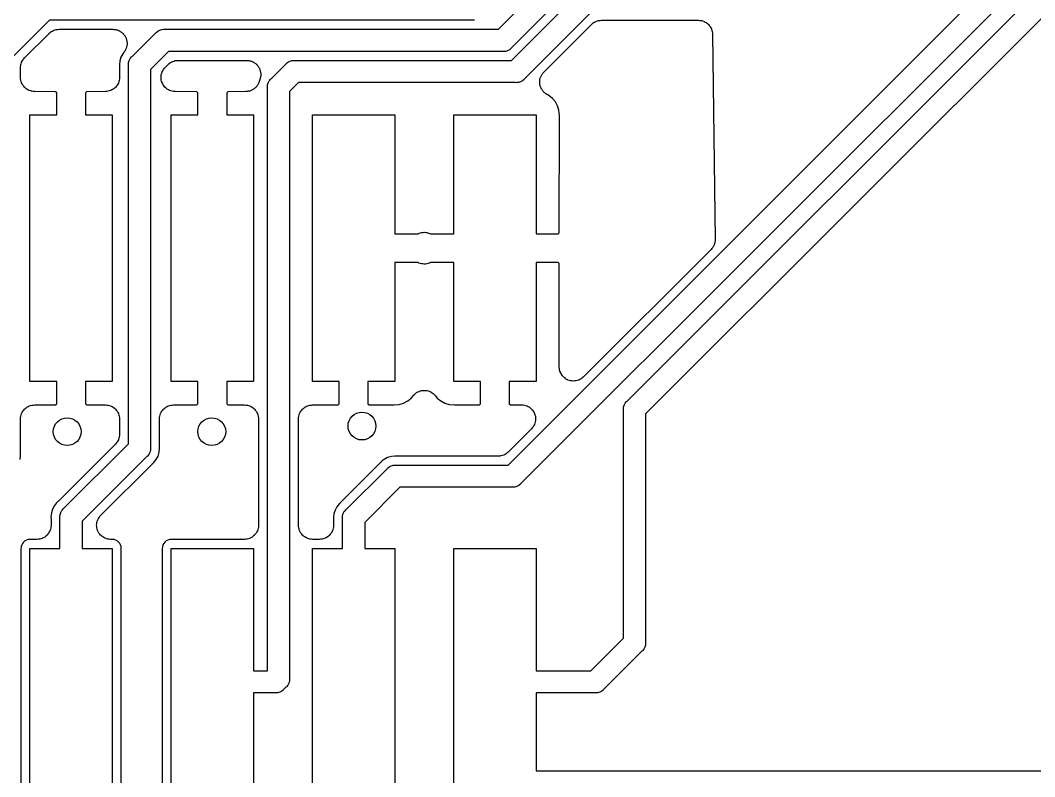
# Model space of a CAD drawing. Extents: x 116.6 to 161.5, y -138 to -93.2.
# Drawn here: x 138.78 to 147.9, y -132.3 to -125.5 of the extents above; entities that cross this region are included whole.
import ezdxf

# ---------------------------------------------------------------- set-up
doc = ezdxf.new("R2010")
doc.units = 0
doc.layers.add('BLACK', color=7, linetype='CONTINUOUS')

msp = doc.modelspace()

# ---------------------------------------------------------------- linework, layer by layer
at = {"layer": 'BLACK', "linetype": 'CONTINUOUS'}
for p, q in [((143.079, -125.58), (146.276, -122.383)), ((146.391, -122.55), (143.194, -125.747)), ((143.195, -125.86), (146.372, -122.683)), ((146.487, -122.85), (143.31, -126.027)), ((143.163, -129.5), (149.68, -122.983)), ((149.795, -123.15), (143.278, -129.667)), ((144.233, -128.926), (149.876, -123.283)), ((149.991, -123.45), (144.4, -129.041)), ((139.041, -125.5), (138.7, -125.841)), ((142.837, -125.5), (139.041, -125.5)), ((142.842, -125.5), (142.837, -125.5)), ((142.847, -125.5), (142.842, -125.5)), ((142.862, -125.499), (142.847, -125.5)), ((142.847, -125.5), (142.847, -125.5)), ((143.485, -125.966), (143.913, -125.537)), ((143.913, -125.537), (143.914, -125.537)), ((143.914, -125.537), (143.915, -125.536)), ((143.914, -125.537), (143.914, -125.537)), ((143.914, -125.537), (143.914, -125.537)), ((143.915, -125.536), (143.924, -125.529)), ((143.924, -125.529), (143.933, -125.521)), ((143.933, -125.521), (143.934, -125.52)), ((143.933, -125.521), (143.933, -125.521)), ((143.934, -125.52), (143.944, -125.515)), ((143.944, -125.515), (143.955, -125.51)), ((143.955, -125.51), (143.955, -125.509)), ((143.955, -125.509), (143.956, -125.509)), ((143.956, -125.509), (143.967, -125.506)), ((143.967, -125.506), (143.978, -125.502)), ((143.978, -125.502), (143.979, -125.502)), ((143.979, -125.502), (143.98, -125.502)), ((143.98, -125.502), (143.992, -125.501)), ((143.992, -125.501), (144.003, -125.5)), ((144.003, -125.5), (144.875, -125.5)), ((144.875, -125.5), (144.876, -125.5)), ((144.876, -125.5), (144.887, -125.501)), ((144.887, -125.501), (144.899, -125.502)), ((144.899, -125.502), (144.9, -125.503)), ((144.9, -125.503), (144.901, -125.503)), ((144.901, -125.503), (144.912, -125.506)), ((144.912, -125.506), (144.922, -125.509)), ((144.922, -125.509), (144.923, -125.51)), ((144.923, -125.51), (144.925, -125.51)), ((144.925, -125.51), (144.934, -125.516)), ((144.934, -125.516), (144.944, -125.521)), ((144.944, -125.521), (144.945, -125.522)), ((144.945, -125.522), (144.946, -125.522)), ((144.946, -125.522), (144.955, -125.529)), ((144.955, -125.529), (144.964, -125.536)), ((144.964, -125.536), (144.964, -125.537)), ((144.964, -125.537), (144.965, -125.538)), ((144.965, -125.538), (144.972, -125.547)), ((144.972, -125.547), (144.979, -125.555)), ((144.979, -125.555), (144.98, -125.556)), ((144.98, -125.556), (144.981, -125.557)), ((144.981, -125.557), (144.986, -125.567)), ((144.986, -125.567), (144.991, -125.577)), ((138.817, -125.837), (139.037, -125.617)), ((139.037, -125.617), (139.038, -125.617)), ((139.038, -125.617), (139.039, -125.616)), ((139.038, -125.617), (139.038, -125.617)), ((139.038, -125.617), (139.038, -125.617)), ((139.039, -125.616), (139.048, -125.609)), ((139.048, -125.609), (139.057, -125.601)), ((139.057, -125.601), (139.058, -125.6)), ((139.057, -125.601), (139.057, -125.601)), ((139.058, -125.6), (139.068, -125.595)), ((139.068, -125.595), (139.079, -125.59)), ((139.079, -125.59), (139.079, -125.589)), ((139.079, -125.589), (139.08, -125.589)), ((139.08, -125.589), (139.091, -125.586)), ((139.091, -125.586), (139.102, -125.582)), ((139.102, -125.582), (139.103, -125.582)), ((139.103, -125.582), (139.104, -125.582)), ((139.104, -125.582), (139.116, -125.581)), ((139.116, -125.581), (139.127, -125.58)), ((139.127, -125.58), (139.611, -125.58)), ((139.611, -125.58), (139.613, -125.58)), ((139.613, -125.58), (139.619, -125.581)), ((139.619, -125.581), (139.625, -125.581)), ((139.625, -125.581), (139.631, -125.582)), ((139.631, -125.582), (139.638, -125.583)), ((139.638, -125.583), (139.643, -125.585)), ((139.643, -125.585), (139.649, -125.586)), ((139.649, -125.586), (139.655, -125.588)), ((139.655, -125.588), (139.661, -125.59)), ((139.661, -125.59), (139.667, -125.593)), ((139.667, -125.593), (139.672, -125.595)), ((139.672, -125.595), (139.677, -125.599)), ((139.677, -125.599), (139.683, -125.602)), ((139.683, -125.602), (139.688, -125.606)), ((139.688, -125.606), (139.692, -125.609)), ((139.692, -125.609), (139.697, -125.614)), ((139.697, -125.614), (139.702, -125.618)), ((139.702, -125.618), (139.706, -125.623)), ((139.706, -125.623), (139.71, -125.627)), ((139.71, -125.627), (139.713, -125.632)), ((139.713, -125.632), (139.718, -125.637)), ((139.718, -125.637), (139.72, -125.643)), ((139.72, -125.643), (139.724, -125.648)), ((139.724, -125.648), (139.726, -125.654)), ((139.726, -125.654), (139.729, -125.659)), ((139.729, -125.659), (139.731, -125.665)), ((139.731, -125.665), (139.733, -125.671)), ((139.783, -125.826), (139.996, -125.613)), ((139.996, -125.613), (139.999, -125.609)), ((139.999, -125.609), (140.014, -125.596)), ((140.014, -125.596), (140.025, -125.591)), ((140.025, -125.591), (140.032, -125.587)), ((140.032, -125.587), (140.05, -125.581)), ((140.05, -125.581), (140.052, -125.581)), ((140.052, -125.581), (140.065, -125.58)), ((140.065, -125.58), (140.065, -125.58)), ((140.065, -125.58), (140.07, -125.58)), ((140.07, -125.58), (140.075, -125.58)), ((140.075, -125.58), (143.079, -125.58)), ((144.991, -125.577), (144.992, -125.578)), ((144.992, -125.578), (144.992, -125.579)), ((144.992, -125.579), (144.996, -125.59)), ((144.996, -125.59), (144.999, -125.601)), ((144.999, -125.601), (144.999, -125.602)), ((144.999, -125.602), (144.999, -125.603)), ((144.999, -125.603), (145, -125.614)), ((145, -125.614), (145.002, -125.625)), ((145.002, -125.625), (145.025, -127.47)), ((139.728, -125.756), (139.725, -125.761)), ((139.73, -125.75), (139.728, -125.756)), ((139.733, -125.744), (139.73, -125.75)), ((139.733, -125.671), (139.734, -125.677)), ((139.734, -125.738), (139.733, -125.744)), ((139.734, -125.677), (139.736, -125.683)), ((139.736, -125.733), (139.734, -125.738)), ((139.736, -125.683), (139.737, -125.689)), ((139.738, -125.72), (139.736, -125.726)), ((139.736, -125.726), (139.736, -125.733)), ((139.737, -125.689), (139.738, -125.695)), ((139.738, -125.695), (139.738, -125.701)), ((139.738, -125.701), (139.738, -125.708)), ((139.738, -125.708), (139.738, -125.714)), ((139.738, -125.714), (139.738, -125.72)), ((143.191, -125.751), (143.176, -125.764)), ((143.194, -125.747), (143.191, -125.751)), ((138.802, -125.855), (138.81, -125.846)), ((138.81, -125.846), (138.817, -125.837)), ((139.683, -125.831), (139.673, -125.865)), ((139.7, -125.8), (139.683, -125.831)), ((139.709, -125.788), (139.7, -125.8)), ((139.713, -125.783), (139.709, -125.788)), ((139.717, -125.778), (139.713, -125.783)), ((139.72, -125.772), (139.717, -125.778)), ((139.723, -125.767), (139.72, -125.772)), ((139.725, -125.761), (139.723, -125.767)), ((139.757, -125.862), (139.766, -125.844)), ((139.766, -125.844), (139.77, -125.84)), ((139.77, -125.84), (139.779, -125.829)), ((139.779, -125.829), (139.783, -125.826)), ((140.111, -125.78), (139.95, -125.941)), ((143.115, -125.78), (140.111, -125.78)), ((143.12, -125.78), (143.115, -125.78)), ((143.125, -125.78), (143.12, -125.78)), ((143.14, -125.779), (143.125, -125.78)), ((143.125, -125.78), (143.125, -125.78)), ((143.158, -125.773), (143.14, -125.779)), ((143.176, -125.764), (143.158, -125.773)), ((138.78, -125.925), (138.781, -125.914)), ((138.78, -125.927), (138.78, -125.925)), ((138.78, -126.014), (138.78, -125.927)), ((138.78, -125.927), (138.78, -125.927)), ((138.78, -125.927), (138.78, -125.927)), ((138.78, -125.927), (138.78, -125.927)), ((138.781, -125.914), (138.783, -125.902)), ((138.783, -125.901), (138.786, -125.89)), ((138.783, -125.902), (138.783, -125.901)), ((138.783, -125.901), (138.783, -125.901)), ((138.786, -125.89), (138.79, -125.878)), ((138.79, -125.877), (138.796, -125.867)), ((138.79, -125.878), (138.79, -125.877)), ((138.79, -125.878), (138.79, -125.878)), ((138.796, -125.867), (138.801, -125.857)), ((138.801, -125.857), (138.802, -125.856)), ((138.802, -125.856), (138.802, -125.855)), ((139.673, -125.865), (139.669, -125.9)), ((139.669, -125.9), (139.669, -125.903)), ((139.669, -125.903), (139.67, -125.904)), ((139.67, -125.904), (139.669, -125.91)), ((139.669, -125.91), (139.67, -125.915)), ((139.67, -125.915), (139.67, -126.014)), ((139.75, -125.9), (139.751, -125.88)), ((139.75, -125.905), (139.75, -125.9)), ((139.75, -129.309), (139.75, -125.905)), ((139.751, -125.88), (139.757, -125.862)), ((140.066, -125.942), (140.073, -125.933)), ((140.073, -125.933), (140.081, -125.924)), ((140.081, -125.924), (140.107, -125.897)), ((140.107, -125.897), (140.108, -125.897)), ((140.108, -125.897), (140.109, -125.896)), ((140.108, -125.897), (140.108, -125.897)), ((140.108, -125.897), (140.108, -125.897)), ((140.109, -125.896), (140.118, -125.889)), ((140.118, -125.889), (140.127, -125.881)), ((140.127, -125.881), (140.128, -125.88)), ((140.127, -125.881), (140.127, -125.881)), ((140.128, -125.88), (140.138, -125.875)), ((140.138, -125.875), (140.149, -125.87)), ((140.149, -125.87), (140.149, -125.869)), ((140.149, -125.869), (140.15, -125.869)), ((140.15, -125.869), (140.161, -125.866)), ((140.161, -125.866), (140.172, -125.862)), ((140.172, -125.862), (140.173, -125.862)), ((140.173, -125.862), (140.174, -125.862)), ((140.174, -125.862), (140.185, -125.861)), ((140.185, -125.861), (140.197, -125.86)), ((140.197, -125.86), (140.813, -125.86)), ((140.813, -125.86), (140.815, -125.86)), ((140.815, -125.86), (140.821, -125.861)), ((140.821, -125.861), (140.827, -125.861)), ((140.827, -125.861), (140.833, -125.862)), ((140.833, -125.862), (140.84, -125.863)), ((140.84, -125.863), (140.845, -125.865)), ((140.845, -125.865), (140.851, -125.866)), ((140.851, -125.866), (140.857, -125.868)), ((140.857, -125.868), (140.863, -125.87)), ((140.863, -125.87), (140.869, -125.873)), ((140.869, -125.873), (140.874, -125.875)), ((140.874, -125.875), (140.879, -125.879)), ((140.879, -125.879), (140.885, -125.882)), ((140.885, -125.882), (140.89, -125.886)), ((140.89, -125.886), (140.895, -125.889)), ((140.895, -125.889), (140.899, -125.894)), ((140.899, -125.894), (140.904, -125.898)), ((140.904, -125.898), (140.908, -125.903)), ((140.908, -125.903), (140.912, -125.907)), ((140.912, -125.907), (140.916, -125.912)), ((140.916, -125.912), (140.92, -125.917)), ((140.92, -125.917), (140.922, -125.923)), ((140.922, -125.923), (140.926, -125.928)), ((140.926, -125.928), (140.928, -125.934)), ((140.928, -125.934), (140.931, -125.939)), ((140.931, -125.939), (140.933, -125.945)), ((141.033, -126.026), (141.166, -125.893)), ((141.166, -125.893), (141.169, -125.889)), ((141.169, -125.889), (141.184, -125.876)), ((141.184, -125.876), (141.202, -125.867)), ((141.202, -125.867), (141.215, -125.863)), ((141.215, -125.863), (141.22, -125.861)), ((141.22, -125.861), (141.223, -125.861)), ((141.223, -125.861), (141.235, -125.86)), ((141.235, -125.86), (141.235, -125.86)), ((141.235, -125.86), (141.24, -125.86)), ((141.24, -125.86), (141.245, -125.86)), ((141.245, -125.86), (143.195, -125.86)), ((138.781, -126.025), (138.78, -126.014)), ((138.782, -126.037), (138.781, -126.025)), ((139.669, -126.027), (139.668, -126.039)), ((139.67, -126.016), (139.669, -126.027)), ((139.67, -126.014), (139.67, -126.014)), ((139.67, -126.014), (139.67, -126.014)), ((139.67, -126.014), (139.67, -126.014)), ((139.67, -126.014), (139.67, -126.016)), ((139.95, -125.941), (139.95, -129.345)), ((140.044, -126.012), (140.045, -126)), ((140.044, -126.013), (140.044, -126.012)), ((140.045, -126.025), (140.044, -126.013)), ((140.044, -126.013), (140.044, -126.013)), ((140.045, -126), (140.046, -125.988)), ((140.046, -126.037), (140.045, -126.025)), ((140.046, -125.987), (140.05, -125.976)), ((140.046, -125.988), (140.046, -125.987)), ((140.046, -125.988), (140.046, -125.988)), ((140.05, -125.976), (140.053, -125.965)), ((140.053, -125.965), (140.054, -125.964)), ((140.054, -125.964), (140.059, -125.953)), ((140.054, -125.964), (140.054, -125.964)), ((140.059, -125.953), (140.065, -125.943)), ((140.065, -125.943), (140.065, -125.942)), ((140.065, -125.942), (140.066, -125.942)), ((140.935, -126.024), (140.927, -126.051)), ((140.933, -125.945), (140.935, -125.95)), ((140.935, -125.95), (140.936, -125.957)), ((140.936, -126.018), (140.935, -126.024)), ((140.936, -125.957), (140.938, -125.963)), ((140.938, -126.013), (140.936, -126.018)), ((140.938, -125.963), (140.939, -125.969)), ((140.939, -126.006), (140.938, -126.013)), ((140.939, -125.969), (140.94, -125.975)), ((140.94, -126), (140.939, -126.006)), ((140.94, -125.975), (140.94, -125.981)), ((140.94, -125.981), (140.94, -125.988)), ((140.94, -125.988), (140.94, -125.994)), ((140.94, -125.994), (140.94, -126)), ((141.021, -126.038), (141.029, -126.029)), ((141.029, -126.029), (141.033, -126.026)), ((143.307, -126.031), (143.292, -126.044)), ((143.31, -126.027), (143.307, -126.031)), ((143.45, -126.03), (143.452, -126.024)), ((143.45, -126.036), (143.45, -126.03)), ((143.452, -126.024), (143.453, -126.018)), ((143.453, -126.018), (143.456, -126.012)), ((143.456, -126.012), (143.457, -126.007)), ((143.457, -126.007), (143.461, -126.001)), ((143.461, -126.001), (143.463, -125.995)), ((143.463, -125.995), (143.466, -125.99)), ((143.466, -125.99), (143.469, -125.985)), ((143.469, -125.985), (143.473, -125.98)), ((143.473, -125.98), (143.477, -125.974)), ((143.477, -125.974), (143.481, -125.97)), ((143.481, -125.97), (143.485, -125.966)), ((138.782, -126.038), (138.782, -126.037)), ((138.782, -126.037), (138.782, -126.037)), ((138.786, -126.049), (138.782, -126.038)), ((138.789, -126.061), (138.786, -126.049)), ((138.79, -126.062), (138.789, -126.061)), ((138.789, -126.061), (138.789, -126.061)), ((138.795, -126.072), (138.79, -126.062)), ((138.8, -126.083), (138.795, -126.072)), ((138.801, -126.083), (138.8, -126.083)), ((138.801, -126.084), (138.801, -126.083)), ((138.809, -126.093), (138.801, -126.084)), ((138.816, -126.102), (138.809, -126.093)), ((138.817, -126.103), (138.816, -126.102)), ((138.816, -126.102), (138.816, -126.102)), ((138.826, -126.111), (138.817, -126.103)), ((138.835, -126.118), (138.826, -126.111)), ((138.836, -126.119), (138.835, -126.118)), ((138.835, -126.118), (138.835, -126.118)), ((138.846, -126.124), (138.836, -126.119)), ((139.613, -126.12), (139.602, -126.125)), ((139.614, -126.119), (139.613, -126.119)), ((139.613, -126.119), (139.613, -126.12)), ((139.623, -126.112), (139.614, -126.119)), ((139.632, -126.104), (139.623, -126.112)), ((139.633, -126.103), (139.632, -126.104)), ((139.632, -126.104), (139.632, -126.104)), ((139.64, -126.094), (139.633, -126.103)), ((139.648, -126.085), (139.64, -126.094)), ((139.649, -126.084), (139.648, -126.085)), ((139.648, -126.085), (139.648, -126.085)), ((139.654, -126.074), (139.649, -126.084)), ((139.66, -126.064), (139.654, -126.074)), ((139.664, -126.051), (139.66, -126.062)), ((139.66, -126.062), (139.66, -126.063)), ((139.66, -126.063), (139.66, -126.064)), ((139.667, -126.04), (139.664, -126.051)), ((139.668, -126.039), (139.667, -126.039)), ((139.667, -126.039), (139.667, -126.04)), ((140.046, -126.038), (140.046, -126.037)), ((140.046, -126.037), (140.046, -126.037)), ((140.049, -126.049), (140.046, -126.038)), ((140.053, -126.06), (140.049, -126.049)), ((140.053, -126.061), (140.053, -126.06)), ((140.053, -126.062), (140.053, -126.061)), ((140.059, -126.072), (140.053, -126.062)), ((140.064, -126.083), (140.059, -126.072)), ((140.065, -126.083), (140.064, -126.083)), ((140.064, -126.083), (140.064, -126.083)), ((140.072, -126.093), (140.065, -126.083)), ((140.079, -126.102), (140.072, -126.093)), ((140.08, -126.102), (140.079, -126.102)), ((140.08, -126.103), (140.08, -126.102)), ((140.089, -126.11), (140.08, -126.103)), ((140.098, -126.118), (140.089, -126.11)), ((140.099, -126.118), (140.098, -126.118)), ((140.099, -126.119), (140.099, -126.118)), ((140.11, -126.124), (140.099, -126.119)), ((140.876, -126.119), (140.87, -126.123)), ((140.88, -126.116), (140.876, -126.119)), ((140.885, -126.113), (140.88, -126.116)), ((140.89, -126.108), (140.885, -126.113)), ((140.895, -126.103), (140.89, -126.108)), ((140.899, -126.099), (140.895, -126.103)), ((140.903, -126.096), (140.899, -126.099)), ((140.907, -126.09), (140.903, -126.096)), ((140.911, -126.084), (140.907, -126.09)), ((140.914, -126.079), (140.911, -126.084)), ((140.917, -126.075), (140.914, -126.079)), ((140.919, -126.069), (140.917, -126.075)), ((140.923, -126.062), (140.919, -126.069)), ((140.924, -126.057), (140.923, -126.062)), ((140.926, -126.052), (140.924, -126.057)), ((140.927, -126.051), (140.926, -126.052)), ((141, -126.1), (141.001, -126.08)), ((141, -126.105), (141, -126.1)), ((141, -131.35), (141, -126.105)), ((141.001, -126.08), (141.007, -126.062)), ((141.007, -126.062), (141.016, -126.044)), ((141.016, -126.044), (141.021, -126.038)), ((141.281, -126.06), (141.2, -126.141)), ((143.231, -126.06), (141.281, -126.06)), ((143.236, -126.061), (143.231, -126.06)), ((143.241, -126.06), (143.236, -126.061)), ((143.256, -126.059), (143.241, -126.06)), ((143.241, -126.06), (143.241, -126.06)), ((143.274, -126.053), (143.256, -126.059)), ((143.292, -126.044), (143.274, -126.053)), ((143.448, -126.042), (143.45, -126.036)), ((143.448, -126.049), (143.448, -126.042)), ((143.448, -126.055), (143.448, -126.049)), ((143.448, -126.061), (143.448, -126.055)), ((143.448, -126.067), (143.448, -126.061)), ((143.449, -126.073), (143.448, -126.067)), ((143.45, -126.08), (143.449, -126.073)), ((143.452, -126.085), (143.45, -126.08)), ((143.453, -126.091), (143.452, -126.085)), ((143.455, -126.097), (143.453, -126.091)), ((143.457, -126.103), (143.455, -126.097)), ((143.46, -126.109), (143.457, -126.103)), ((143.462, -126.114), (143.46, -126.109)), ((143.466, -126.12), (143.462, -126.114)), ((143.469, -126.125), (143.466, -126.12)), ((138.856, -126.13), (138.846, -126.124)), ((138.857, -126.13), (138.856, -126.13)), ((138.858, -126.131), (138.857, -126.13)), ((138.869, -126.134), (138.858, -126.131)), ((138.88, -126.138), (138.869, -126.134)), ((138.881, -126.138), (138.88, -126.138)), ((138.893, -126.139), (138.881, -126.138)), ((138.881, -126.138), (138.881, -126.138)), ((138.905, -126.141), (138.893, -126.139)), ((138.906, -126.141), (138.905, -126.141)), ((139.096, -126.142), (138.906, -126.141)), ((138.906, -126.141), (138.906, -126.141)), ((138.906, -126.141), (138.906, -126.141)), ((138.906, -126.141), (138.906, -126.141)), ((139.106, -126.151), (139.096, -126.142)), ((139.106, -126.35), (139.106, -126.151)), ((139.374, -126.142), (139.364, -126.151)), ((139.364, -126.151), (139.364, -126.35)), ((139.544, -126.141), (139.374, -126.142)), ((139.555, -126.14), (139.544, -126.141)), ((139.567, -126.138), (139.555, -126.14)), ((139.568, -126.138), (139.567, -126.138)), ((139.579, -126.135), (139.568, -126.138)), ((139.568, -126.138), (139.568, -126.138)), ((139.591, -126.131), (139.579, -126.135)), ((139.592, -126.131), (139.591, -126.131)), ((139.591, -126.131), (139.591, -126.131)), ((139.602, -126.125), (139.592, -126.131)), ((140.12, -126.13), (140.11, -126.124)), ((140.121, -126.13), (140.12, -126.13)), ((140.12, -126.13), (140.12, -126.13)), ((140.132, -126.134), (140.121, -126.13)), ((140.143, -126.138), (140.132, -126.134)), ((140.144, -126.138), (140.143, -126.138)), ((140.145, -126.138), (140.144, -126.138)), ((140.156, -126.139), (140.145, -126.138)), ((140.168, -126.141), (140.156, -126.139)), ((140.169, -126.141), (140.168, -126.141)), ((140.17, -126.141), (140.169, -126.141)), ((140.169, -126.141), (140.169, -126.141)), ((140.169, -126.141), (140.169, -126.141)), ((140.366, -126.142), (140.17, -126.141)), ((140.376, -126.151), (140.366, -126.142)), ((140.376, -126.35), (140.376, -126.151)), ((140.644, -126.142), (140.634, -126.151)), ((140.634, -126.151), (140.634, -126.35)), ((140.806, -126.141), (140.644, -126.142)), ((140.811, -126.14), (140.806, -126.141)), ((140.817, -126.14), (140.811, -126.14)), ((140.824, -126.139), (140.817, -126.14)), ((140.831, -126.138), (140.824, -126.139)), ((140.836, -126.137), (140.831, -126.138)), ((140.841, -126.136), (140.836, -126.137)), ((140.848, -126.133), (140.841, -126.136)), ((140.854, -126.131), (140.848, -126.133)), ((140.859, -126.128), (140.854, -126.131)), ((140.864, -126.126), (140.859, -126.128)), ((140.87, -126.123), (140.864, -126.126)), ((141.2, -126.141), (141.2, -131.42)), ((143.472, -126.13), (143.469, -126.125)), ((143.476, -126.135), (143.472, -126.13)), ((143.48, -126.14), (143.476, -126.135)), ((143.484, -126.145), (143.48, -126.14)), ((143.489, -126.148), (143.484, -126.145)), ((143.493, -126.153), (143.489, -126.148)), ((143.498, -126.156), (143.493, -126.153)), ((143.503, -126.161), (143.498, -126.156)), ((143.508, -126.163), (143.503, -126.161)), ((143.513, -126.167), (143.508, -126.163)), ((143.515, -126.167), (143.513, -126.167)), ((143.531, -126.176), (143.515, -126.167)), ((143.563, -126.202), (143.531, -126.176)), ((143.589, -126.234), (143.563, -126.202)), ((143.608, -126.27), (143.589, -126.234)), ((143.62, -126.309), (143.608, -126.27)), ((138.865, -128.75), (138.865, -126.35)), ((138.865, -126.35), (139.106, -126.35)), ((139.364, -126.35), (139.605, -126.35)), ((139.605, -126.35), (139.605, -128.75)), ((140.135, -128.75), (140.135, -126.35)), ((140.135, -126.35), (140.376, -126.35)), ((140.634, -126.35), (140.875, -126.35)), ((140.875, -126.35), (140.875, -128.75)), ((141.405, -128.75), (141.405, -126.35)), ((141.405, -126.35), (142.145, -126.35)), ((142.145, -126.35), (142.145, -127.421)), ((142.675, -127.421), (142.675, -126.35)), ((142.675, -126.35), (143.415, -126.35)), ((143.415, -126.35), (143.415, -127.421)), ((143.625, -126.356), (143.62, -126.309)), ((143.623, -127.412), (143.625, -126.356)), ((142.145, -127.421), (142.354, -127.421)), ((142.354, -127.421), (142.362, -127.417)), ((142.362, -127.417), (142.363, -127.416)), ((142.362, -127.417), (142.362, -127.417)), ((142.363, -127.416), (142.374, -127.413)), ((142.374, -127.413), (142.386, -127.41)), ((142.386, -127.41), (142.387, -127.409)), ((142.386, -127.41), (142.386, -127.41)), ((142.387, -127.409), (142.399, -127.408)), ((142.399, -127.408), (142.41, -127.407)), ((142.41, -127.407), (142.411, -127.407)), ((142.411, -127.407), (142.411, -127.407)), ((142.411, -127.407), (142.423, -127.409)), ((142.423, -127.409), (142.435, -127.41)), ((142.435, -127.41), (142.436, -127.41)), ((142.436, -127.41), (142.436, -127.41)), ((142.436, -127.41), (142.447, -127.414)), ((142.447, -127.414), (142.459, -127.417)), ((142.459, -127.417), (142.459, -127.417)), ((142.459, -127.417), (142.46, -127.417)), ((142.46, -127.417), (142.466, -127.421)), ((142.466, -127.421), (142.675, -127.421)), ((143.415, -127.421), (143.614, -127.421)), ((143.614, -127.421), (143.623, -127.412)), ((145.024, -127.484), (145.023, -127.496)), ((145.025, -127.472), (145.024, -127.484)), ((145.025, -127.47), (145.025, -127.472)), ((145.025, -127.472), (145.025, -127.472)), ((145.025, -127.472), (145.025, -127.472)), ((144.988, -127.561), (143.841, -128.708)), ((144.996, -127.552), (144.988, -127.561)), ((144.988, -127.561), (144.988, -127.561)), ((144.988, -127.561), (144.988, -127.561)), ((145.004, -127.542), (144.996, -127.552)), ((145.01, -127.531), (145.004, -127.542)), ((145.004, -127.542), (145.004, -127.542)), ((145.004, -127.542), (145.004, -127.542)), ((145.016, -127.52), (145.01, -127.531)), ((145.019, -127.508), (145.016, -127.52)), ((145.016, -127.52), (145.016, -127.52)), ((145.016, -127.52), (145.016, -127.52)), ((145.023, -127.497), (145.019, -127.508)), ((145.023, -127.496), (145.023, -127.497)), ((145.023, -127.497), (145.023, -127.497)), ((142.354, -127.679), (142.145, -127.679)), ((142.145, -127.679), (142.145, -128.75)), ((142.36, -127.683), (142.354, -127.679)), ((142.361, -127.683), (142.36, -127.683)), ((142.373, -127.686), (142.361, -127.683)), ((142.361, -127.683), (142.361, -127.683)), ((142.384, -127.69), (142.373, -127.686)), ((142.385, -127.69), (142.384, -127.69)), ((142.384, -127.69), (142.384, -127.69)), ((142.397, -127.691), (142.385, -127.69)), ((142.409, -127.693), (142.397, -127.691)), ((142.41, -127.693), (142.409, -127.693)), ((142.409, -127.693), (142.409, -127.693)), ((142.421, -127.692), (142.41, -127.693)), ((142.433, -127.691), (142.421, -127.692)), ((142.434, -127.69), (142.433, -127.691)), ((142.446, -127.687), (142.434, -127.69)), ((142.434, -127.69), (142.434, -127.69)), ((142.457, -127.684), (142.446, -127.687)), ((142.458, -127.683), (142.457, -127.684)), ((142.466, -127.679), (142.458, -127.683)), ((142.458, -127.683), (142.458, -127.683)), ((142.675, -127.679), (142.466, -127.679)), ((142.675, -128.75), (142.675, -127.679)), ((143.614, -127.679), (143.415, -127.679)), ((143.415, -127.679), (143.415, -128.75)), ((143.623, -127.688), (143.614, -127.679)), ((143.624, -128.619), (143.623, -127.688)), ((143.626, -128.631), (143.624, -128.619)), ((143.627, -128.643), (143.626, -128.631)), ((143.63, -128.655), (143.627, -128.643)), ((143.627, -128.643), (143.627, -128.643)), ((143.627, -128.643), (143.627, -128.643)), ((143.634, -128.666), (143.63, -128.655)), ((143.634, -128.667), (143.634, -128.666)), ((143.64, -128.678), (143.634, -128.667)), ((143.634, -128.667), (143.634, -128.667)), ((139.106, -128.75), (138.865, -128.75)), ((139.106, -128.949), (139.106, -128.75)), ((139.605, -128.75), (139.364, -128.75)), ((139.364, -128.75), (139.364, -128.949)), ((140.376, -128.75), (140.135, -128.75)), ((140.376, -128.949), (140.376, -128.75)), ((140.875, -128.75), (140.634, -128.75)), ((140.634, -128.75), (140.634, -128.949)), ((141.646, -128.75), (141.405, -128.75)), ((141.646, -128.949), (141.646, -128.75)), ((142.145, -128.75), (141.904, -128.75)), ((141.904, -128.75), (141.904, -128.949)), ((142.916, -128.75), (142.675, -128.75)), ((142.916, -128.949), (142.916, -128.75)), ((143.415, -128.75), (143.174, -128.75)), ((143.174, -128.75), (143.174, -128.949)), ((143.645, -128.688), (143.64, -128.678)), ((143.646, -128.689), (143.645, -128.688)), ((143.653, -128.698), (143.646, -128.689)), ((143.646, -128.689), (143.646, -128.689)), ((143.661, -128.708), (143.653, -128.698)), ((143.671, -128.716), (143.661, -128.708)), ((143.661, -128.708), (143.661, -128.708)), ((143.661, -128.708), (143.661, -128.708)), ((143.68, -128.723), (143.671, -128.716)), ((143.68, -128.724), (143.68, -128.723)), ((143.681, -128.724), (143.68, -128.724)), ((143.691, -128.73), (143.681, -128.724)), ((143.702, -128.735), (143.691, -128.73)), ((143.702, -128.736), (143.702, -128.735)), ((143.702, -128.735), (143.702, -128.735)), ((143.714, -128.739), (143.702, -128.736)), ((143.725, -128.743), (143.714, -128.739)), ((143.726, -128.743), (143.725, -128.743)), ((143.738, -128.744), (143.726, -128.743)), ((143.726, -128.743), (143.726, -128.743)), ((143.75, -128.745), (143.738, -128.744)), ((143.751, -128.745), (143.75, -128.745)), ((143.75, -128.745), (143.75, -128.745)), ((143.763, -128.744), (143.751, -128.745)), ((143.775, -128.743), (143.763, -128.744)), ((143.787, -128.74), (143.775, -128.743)), ((143.775, -128.743), (143.775, -128.743)), ((143.775, -128.743), (143.775, -128.743)), ((143.799, -128.736), (143.787, -128.74)), ((143.81, -128.73), (143.799, -128.736)), ((143.799, -128.736), (143.799, -128.736)), ((143.799, -128.736), (143.799, -128.736)), ((143.821, -128.725), (143.81, -128.73)), ((143.831, -128.717), (143.821, -128.725)), ((143.821, -128.725), (143.821, -128.725)), ((143.821, -128.725), (143.821, -128.725)), ((143.84, -128.709), (143.831, -128.717)), ((143.841, -128.708), (143.84, -128.709)), ((143.84, -128.709), (143.84, -128.709)), ((143.84, -128.709), (143.84, -128.709)), ((143.84, -128.709), (143.84, -128.709)), ((142.322, -128.865), (142.33, -128.856)), ((142.33, -128.856), (142.33, -128.856)), ((142.33, -128.856), (142.331, -128.856)), ((142.331, -128.856), (142.341, -128.849)), ((142.341, -128.849), (142.351, -128.843)), ((142.351, -128.843), (142.352, -128.842)), ((142.351, -128.843), (142.351, -128.843)), ((142.352, -128.842), (142.363, -128.838)), ((142.363, -128.838), (142.374, -128.833)), ((142.374, -128.833), (142.374, -128.833)), ((142.374, -128.833), (142.375, -128.833)), ((142.375, -128.833), (142.386, -128.831)), ((142.386, -128.831), (142.398, -128.829)), ((142.398, -128.829), (142.398, -128.829)), ((142.398, -128.829), (142.399, -128.829)), ((142.399, -128.829), (142.411, -128.829)), ((142.411, -128.829), (142.423, -128.829)), ((142.423, -128.829), (142.423, -128.829)), ((142.423, -128.829), (142.424, -128.829)), ((142.424, -128.829), (142.435, -128.831)), ((142.435, -128.831), (142.447, -128.834)), ((142.447, -128.834), (142.448, -128.834)), ((142.448, -128.834), (142.448, -128.834)), ((142.448, -128.834), (142.459, -128.839)), ((142.459, -128.839), (142.47, -128.843)), ((142.47, -128.843), (142.47, -128.843)), ((142.47, -128.843), (142.471, -128.844)), ((142.471, -128.844), (142.481, -128.85)), ((142.481, -128.85), (142.491, -128.857)), ((142.491, -128.857), (142.491, -128.857)), ((142.491, -128.857), (142.491, -128.858)), ((142.491, -128.858), (142.5, -128.866)), ((139.096, -128.958), (139.106, -128.949)), ((139.364, -128.949), (139.374, -128.958)), ((140.366, -128.958), (140.376, -128.949)), ((140.634, -128.949), (140.644, -128.958)), ((141.636, -128.958), (141.646, -128.949)), ((141.904, -128.949), (141.914, -128.958)), ((142.186, -128.955), (142.225, -128.943)), ((142.225, -128.943), (142.261, -128.924)), ((142.261, -128.924), (142.293, -128.898)), ((142.293, -128.898), (142.312, -128.875)), ((142.312, -128.874), (142.313, -128.873)), ((142.312, -128.875), (142.312, -128.874)), ((142.312, -128.874), (142.312, -128.874)), ((142.312, -128.874), (142.312, -128.874)), ((142.313, -128.873), (142.322, -128.865)), ((142.5, -128.866), (142.508, -128.875)), ((142.508, -128.875), (142.527, -128.898)), ((142.527, -128.898), (142.559, -128.924)), ((142.559, -128.924), (142.595, -128.943)), ((142.595, -128.943), (142.634, -128.955)), ((142.906, -128.958), (142.916, -128.949)), ((143.174, -128.949), (143.184, -128.958)), ((144.207, -128.962), (144.216, -128.944)), ((144.216, -128.944), (144.226, -128.933)), ((144.226, -128.933), (144.229, -128.929)), ((144.229, -128.929), (144.233, -128.926)), ((138.786, -129.049), (138.79, -129.038)), ((138.79, -129.036), (138.796, -129.026)), ((138.79, -129.037), (138.79, -129.036)), ((138.79, -129.038), (138.79, -129.037)), ((138.796, -129.026), (138.801, -129.016)), ((138.801, -129.016), (138.802, -129.015)), ((138.802, -129.015), (138.81, -129.006)), ((138.802, -129.015), (138.802, -129.015)), ((138.81, -129.006), (138.817, -128.997)), ((138.817, -128.997), (138.818, -128.996)), ((138.818, -128.996), (138.827, -128.988)), ((138.818, -128.996), (138.818, -128.996)), ((138.827, -128.988), (138.836, -128.981)), ((138.836, -128.981), (138.837, -128.981)), ((138.837, -128.98), (138.848, -128.975)), ((138.837, -128.981), (138.837, -128.98)), ((138.848, -128.975), (138.858, -128.969)), ((138.858, -128.969), (138.859, -128.969)), ((138.859, -128.969), (138.871, -128.965)), ((138.859, -128.969), (138.859, -128.969)), ((138.871, -128.965), (138.882, -128.962)), ((138.882, -128.962), (138.882, -128.962)), ((138.882, -128.962), (138.883, -128.962)), ((138.883, -128.962), (138.895, -128.961)), ((138.895, -128.961), (138.906, -128.959)), ((138.906, -128.959), (139.096, -128.958)), ((139.374, -128.958), (139.544, -128.959)), ((139.544, -128.959), (139.544, -128.959)), ((139.544, -128.959), (139.544, -128.959)), ((139.544, -128.959), (139.544, -128.959)), ((139.544, -128.959), (139.545, -128.959)), ((139.545, -128.959), (139.557, -128.961)), ((139.557, -128.961), (139.569, -128.962)), ((139.569, -128.962), (139.569, -128.962)), ((139.569, -128.962), (139.57, -128.962)), ((139.57, -128.962), (139.581, -128.966)), ((139.581, -128.966), (139.592, -128.969)), ((139.592, -128.969), (139.593, -128.97)), ((139.593, -128.97), (139.594, -128.97)), ((139.594, -128.97), (139.604, -128.975)), ((139.604, -128.975), (139.614, -128.981)), ((139.614, -128.981), (139.615, -128.981)), ((139.615, -128.981), (139.615, -128.982)), ((139.615, -128.982), (139.624, -128.989)), ((139.624, -128.989), (139.633, -128.997)), ((139.633, -128.997), (139.634, -128.997)), ((139.634, -128.997), (139.634, -128.998)), ((139.634, -128.998), (139.641, -129.007)), ((139.641, -129.007), (139.649, -129.016)), ((139.649, -129.016), (139.649, -129.017)), ((139.649, -129.017), (139.65, -129.017)), ((139.65, -129.017), (139.655, -129.028)), ((139.655, -129.028), (139.66, -129.038)), ((139.66, -129.038), (139.661, -129.039)), ((139.661, -129.039), (139.661, -129.039)), ((139.661, -129.039), (139.664, -129.051)), ((140.036, -129.049), (140.04, -129.038)), ((140.04, -129.036), (140.046, -129.026)), ((140.04, -129.037), (140.04, -129.036)), ((140.04, -129.038), (140.04, -129.037)), ((140.046, -129.026), (140.051, -129.016)), ((140.051, -129.016), (140.052, -129.015)), ((140.052, -129.015), (140.06, -129.006)), ((140.052, -129.015), (140.052, -129.015)), ((140.06, -129.006), (140.067, -128.997)), ((140.067, -128.997), (140.068, -128.996)), ((140.068, -128.996), (140.077, -128.988)), ((140.068, -128.996), (140.068, -128.996)), ((140.077, -128.988), (140.086, -128.981)), ((140.086, -128.981), (140.087, -128.981)), ((140.087, -128.98), (140.098, -128.975)), ((140.087, -128.981), (140.087, -128.98)), ((140.098, -128.975), (140.108, -128.969)), ((140.108, -128.969), (140.109, -128.969)), ((140.109, -128.969), (140.121, -128.965)), ((140.109, -128.969), (140.109, -128.969)), ((140.121, -128.965), (140.132, -128.962)), ((140.132, -128.962), (140.132, -128.962)), ((140.132, -128.962), (140.133, -128.962)), ((140.133, -128.962), (140.145, -128.961)), ((140.145, -128.961), (140.156, -128.959)), ((140.156, -128.959), (140.366, -128.958)), ((140.644, -128.958), (140.794, -128.959)), ((140.794, -128.959), (140.794, -128.959)), ((140.794, -128.959), (140.794, -128.959)), ((140.794, -128.959), (140.794, -128.959)), ((140.794, -128.959), (140.795, -128.959)), ((140.795, -128.959), (140.807, -128.961)), ((140.807, -128.961), (140.819, -128.962)), ((140.819, -128.962), (140.819, -128.962)), ((140.819, -128.962), (140.82, -128.962)), ((140.82, -128.962), (140.831, -128.966)), ((140.831, -128.966), (140.842, -128.969)), ((140.842, -128.969), (140.843, -128.969)), ((140.843, -128.969), (140.844, -128.97)), ((140.844, -128.97), (140.854, -128.975)), ((140.854, -128.975), (140.864, -128.981)), ((140.864, -128.981), (140.865, -128.981)), ((140.865, -128.981), (140.865, -128.982)), ((140.865, -128.982), (140.874, -128.989)), ((140.874, -128.989), (140.883, -128.997)), ((140.883, -128.997), (140.884, -128.997)), ((140.884, -128.997), (140.884, -128.998)), ((140.884, -128.998), (140.891, -129.007)), ((140.891, -129.007), (140.899, -129.016)), ((140.899, -129.016), (140.899, -129.017)), ((140.899, -129.017), (140.9, -129.017)), ((140.9, -129.017), (140.905, -129.027)), ((140.905, -129.027), (140.91, -129.038)), ((140.91, -129.038), (140.911, -129.039)), ((140.911, -129.039), (140.911, -129.039)), ((140.911, -129.039), (140.914, -129.05)), ((141.286, -129.049), (141.29, -129.038)), ((141.29, -129.037), (141.296, -129.026)), ((141.29, -129.038), (141.29, -129.037)), ((141.29, -129.037), (141.29, -129.037)), ((141.296, -129.026), (141.301, -129.016)), ((141.301, -129.016), (141.302, -129.016)), ((141.302, -129.015), (141.31, -129.006)), ((141.302, -129.016), (141.302, -129.015)), ((141.31, -129.006), (141.317, -128.997)), ((141.317, -128.997), (141.318, -128.996)), ((141.318, -128.996), (141.327, -128.989)), ((141.318, -128.996), (141.318, -128.996)), ((141.327, -128.989), (141.336, -128.981)), ((141.336, -128.981), (141.337, -128.981)), ((141.337, -128.98), (141.348, -128.975)), ((141.337, -128.981), (141.337, -128.98)), ((141.348, -128.975), (141.358, -128.969)), ((141.358, -128.969), (141.359, -128.969)), ((141.359, -128.969), (141.371, -128.966)), ((141.359, -128.969), (141.359, -128.969)), ((141.371, -128.966), (141.382, -128.962)), ((141.382, -128.962), (141.382, -128.962)), ((141.382, -128.962), (141.383, -128.962)), ((141.383, -128.962), (141.395, -128.961)), ((141.395, -128.961), (141.406, -128.96)), ((141.406, -128.96), (141.636, -128.958)), ((141.914, -128.958), (142.139, -128.96)), ((142.139, -128.96), (142.186, -128.955)), ((142.634, -128.955), (142.681, -128.96)), ((142.681, -128.96), (142.906, -128.958)), ((143.184, -128.958), (143.285, -128.959)), ((143.285, -128.959), (143.285, -128.959)), ((143.285, -128.959), (143.285, -128.959)), ((143.285, -128.959), (143.285, -128.959)), ((143.285, -128.959), (143.286, -128.959)), ((143.286, -128.959), (143.298, -128.96)), ((143.298, -128.96), (143.31, -128.962)), ((143.31, -128.962), (143.31, -128.962)), ((143.31, -128.962), (143.311, -128.962)), ((143.311, -128.962), (143.322, -128.965)), ((143.322, -128.965), (143.334, -128.969)), ((143.334, -128.969), (143.334, -128.969)), ((143.334, -128.969), (143.335, -128.969)), ((143.335, -128.969), (143.345, -128.975)), ((143.345, -128.975), (143.355, -128.981)), ((143.355, -128.981), (143.356, -128.981)), ((143.356, -128.981), (143.356, -128.981)), ((143.356, -128.981), (143.365, -128.989)), ((143.365, -128.989), (143.374, -128.997)), ((143.374, -128.997), (143.375, -128.997)), ((143.375, -128.997), (143.375, -128.998)), ((143.375, -128.998), (143.383, -129.007)), ((143.383, -129.007), (143.39, -129.016)), ((143.39, -129.016), (143.39, -129.016)), ((143.39, -129.016), (143.391, -129.017)), ((143.391, -129.017), (143.396, -129.027)), ((143.396, -129.027), (143.402, -129.038)), ((143.402, -129.038), (143.402, -129.038)), ((143.402, -129.038), (143.402, -129.039)), ((143.402, -129.039), (143.405, -129.05)), ((144.2, -129), (144.201, -128.98)), ((144.2, -129.005), (144.2, -129)), ((144.2, -131.059), (144.2, -129.005)), ((144.201, -128.98), (144.207, -128.962)), ((138.78, -129.085), (138.781, -129.073)), ((138.78, -129.086), (138.78, -129.085)), ((138.78, -129.4), (138.78, -129.086)), ((138.78, -129.086), (138.78, -129.086)), ((138.78, -129.086), (138.78, -129.086)), ((138.78, -129.086), (138.78, -129.086)), ((138.781, -129.073), (138.782, -129.062)), ((138.782, -129.062), (138.783, -129.061)), ((138.783, -129.06), (138.786, -129.049)), ((138.783, -129.061), (138.783, -129.06)), ((139.664, -129.051), (139.668, -129.062)), ((139.668, -129.062), (139.668, -129.062)), ((139.668, -129.062), (139.668, -129.063)), ((139.668, -129.063), (139.669, -129.075)), ((139.669, -129.075), (139.67, -129.086)), ((139.67, -129.086), (139.67, -129.223)), ((140.03, -129.085), (140.031, -129.073)), ((140.03, -129.086), (140.03, -129.085)), ((140.03, -129.335), (140.03, -129.086)), ((140.03, -129.086), (140.03, -129.086)), ((140.03, -129.086), (140.03, -129.086)), ((140.03, -129.086), (140.03, -129.086)), ((140.031, -129.073), (140.032, -129.062)), ((140.032, -129.062), (140.033, -129.061)), ((140.033, -129.06), (140.036, -129.049)), ((140.033, -129.061), (140.033, -129.06)), ((140.914, -129.05), (140.918, -129.061)), ((140.918, -129.061), (140.918, -129.062)), ((140.918, -129.062), (140.918, -129.063)), ((140.918, -129.063), (140.919, -129.075)), ((140.919, -129.075), (140.92, -129.086)), ((140.92, -129.086), (140.92, -130.042)), ((141.28, -129.085), (141.281, -129.073)), ((141.28, -129.086), (141.28, -129.085)), ((141.28, -129.087), (141.28, -129.086)), ((141.28, -129.086), (141.28, -129.086)), ((141.28, -129.086), (141.28, -129.086)), ((141.28, -130.042), (141.28, -129.087)), ((141.281, -129.073), (141.282, -129.062)), ((141.282, -129.062), (141.283, -129.061)), ((141.283, -129.06), (141.286, -129.049)), ((141.283, -129.061), (141.283, -129.06)), ((143.405, -129.123), (143.401, -129.135)), ((143.405, -129.05), (143.409, -129.062)), ((143.408, -129.112), (143.405, -129.123)), ((143.41, -129.099), (143.408, -129.111)), ((143.408, -129.111), (143.408, -129.112)), ((143.408, -129.112), (143.408, -129.112)), ((143.409, -129.062), (143.409, -129.062)), ((143.409, -129.062), (143.409, -129.063)), ((143.409, -129.063), (143.41, -129.074)), ((143.41, -129.074), (143.411, -129.086)), ((143.411, -129.087), (143.41, -129.099)), ((143.411, -129.086), (143.411, -129.087)), ((143.411, -129.087), (143.411, -129.087)), ((144.4, -129.041), (144.4, -131.095)), ((139.67, -129.223), (139.67, -129.223)), ((139.67, -129.223), (139.67, -129.223)), ((139.67, -129.223), (139.67, -129.223)), ((139.67, -129.223), (139.67, -129.225)), ((143.374, -129.176), (143.167, -129.383)), ((143.381, -129.167), (143.374, -129.176)), ((143.389, -129.157), (143.381, -129.167)), ((143.39, -129.157), (143.389, -129.157)), ((143.389, -129.157), (143.389, -129.157)), ((143.395, -129.146), (143.39, -129.157)), ((143.401, -129.136), (143.395, -129.146)), ((143.401, -129.135), (143.401, -129.135)), ((143.401, -129.135), (143.401, -129.136)), ((139.633, -129.313), (139.118, -129.827)), ((139.168, -129.891), (139.75, -129.309)), ((139.64, -129.304), (139.633, -129.313)), ((139.648, -129.295), (139.64, -129.304)), ((139.649, -129.293), (139.648, -129.294)), ((139.648, -129.294), (139.648, -129.295)), ((139.654, -129.283), (139.649, -129.293)), ((139.66, -129.273), (139.654, -129.283)), ((139.664, -129.26), (139.66, -129.272)), ((139.66, -129.272), (139.66, -129.272)), ((139.66, -129.272), (139.66, -129.273)), ((139.667, -129.249), (139.664, -129.26)), ((139.669, -129.236), (139.667, -129.248)), ((139.667, -129.248), (139.667, -129.249)), ((139.667, -129.249), (139.667, -129.249)), ((139.67, -129.225), (139.669, -129.236)), ((138.781, -129.405), (138.78, -129.4)), ((138.78, -129.411), (138.781, -129.405)), ((139.943, -129.388), (139.934, -129.406)), ((139.946, -129.377), (139.943, -129.388)), ((139.949, -129.37), (139.946, -129.377)), ((139.95, -129.355), (139.949, -129.364)), ((139.949, -129.364), (139.949, -129.37)), ((139.95, -129.345), (139.95, -129.35)), ((139.95, -129.35), (139.95, -129.355)), ((139.95, -129.355), (139.95, -129.355)), ((140.017, -129.419), (140.027, -129.385)), ((140.027, -129.385), (140.031, -129.353)), ((140.031, -129.34), (140.03, -129.335)), ((140.03, -129.346), (140.031, -129.34)), ((140.031, -129.347), (140.03, -129.346)), ((140.031, -129.35), (140.031, -129.347)), ((140.031, -129.353), (140.031, -129.35)), ((140.031, -129.353), (140.031, -129.353)), ((143.136, -129.405), (143.125, -129.41)), ((143.146, -129.4), (143.136, -129.405)), ((143.147, -129.399), (143.146, -129.4)), ((143.156, -129.391), (143.147, -129.399)), ((143.147, -129.399), (143.147, -129.399)), ((143.165, -129.384), (143.156, -129.391)), ((143.166, -129.383), (143.165, -129.384)), ((143.167, -129.383), (143.166, -129.383)), ((143.166, -129.383), (143.166, -129.383)), ((143.166, -129.383), (143.166, -129.383)), ((138.777, -129.45), (138.781, -129.418)), ((138.781, -129.412), (138.78, -129.411)), ((138.781, -129.415), (138.781, -129.412)), ((138.781, -129.417), (138.781, -129.415)), ((138.781, -129.418), (138.781, -129.417)), ((139.917, -129.424), (139.335, -130.006)), ((139.502, -129.952), (139.967, -129.488)), ((139.921, -129.421), (139.917, -129.424)), ((139.934, -129.406), (139.921, -129.421)), ((139.967, -129.488), (139.968, -129.487)), ((139.968, -129.487), (139.972, -129.483)), ((139.972, -129.483), (139.976, -129.48)), ((139.976, -129.48), (139.978, -129.478)), ((139.978, -129.478), (140, -129.45)), ((140, -129.45), (140.017, -129.419)), ((142.012, -129.483), (141.658, -129.837)), ((142.015, -129.479), (142.012, -129.483)), ((142.019, -129.476), (142.015, -129.479)), ((142.02, -129.474), (142.019, -129.476)), ((142.022, -129.472), (142.02, -129.474)), ((142.033, -129.463), (142.022, -129.472)), ((142.05, -129.45), (142.033, -129.463)), ((142.033, -129.463), (142.033, -129.463)), ((142.081, -129.433), (142.05, -129.45)), ((142.115, -129.423), (142.081, -129.433)), ((142.147, -129.419), (142.115, -129.423)), ((142.15, -129.419), (142.147, -129.419)), ((142.147, -129.419), (142.147, -129.419)), ((142.153, -129.419), (142.15, -129.419)), ((142.158, -129.419), (142.153, -129.419)), ((142.163, -129.42), (142.158, -129.419)), ((142.165, -129.42), (142.163, -129.42)), ((143.077, -129.42), (142.165, -129.42)), ((143.089, -129.419), (143.077, -129.42)), ((143.1, -129.418), (143.089, -129.419)), ((143.101, -129.418), (143.1, -129.418)), ((143.102, -129.418), (143.101, -129.418)), ((143.113, -129.414), (143.102, -129.418)), ((143.124, -129.411), (143.113, -129.414)), ((143.125, -129.411), (143.124, -129.411)), ((143.125, -129.41), (143.125, -129.411)), ((141.708, -129.901), (142.076, -129.533)), ((142.076, -129.533), (142.079, -129.529)), ((142.079, -129.529), (142.094, -129.516)), ((142.094, -129.516), (142.112, -129.507)), ((142.112, -129.507), (142.126, -129.503)), ((142.126, -129.503), (142.13, -129.501)), ((142.13, -129.501), (142.133, -129.501)), ((142.133, -129.501), (142.145, -129.5)), ((142.145, -129.5), (142.145, -129.5)), ((142.145, -129.5), (142.15, -129.5)), ((142.15, -129.5), (142.155, -129.5)), ((142.155, -129.5), (143.163, -129.5)), ((143.275, -129.671), (143.26, -129.684)), ((143.278, -129.667), (143.275, -129.671)), ((142.191, -129.7), (141.875, -130.016)), ((143.199, -129.7), (142.191, -129.7)), ((143.204, -129.7), (143.199, -129.7)), ((143.209, -129.7), (143.204, -129.7)), ((143.224, -129.699), (143.209, -129.7)), ((143.209, -129.7), (143.209, -129.7)), ((143.242, -129.693), (143.224, -129.699)), ((143.26, -129.684), (143.242, -129.693)), ((139.105, -129.839), (139.085, -129.865)), ((139.107, -129.837), (139.105, -129.839)), ((139.105, -129.839), (139.105, -129.839)), ((139.109, -129.835), (139.107, -129.837)), ((139.113, -129.832), (139.109, -129.835)), ((139.117, -129.828), (139.113, -129.832)), ((139.118, -129.827), (139.117, -129.828)), ((141.645, -129.849), (141.625, -129.875)), ((141.647, -129.847), (141.645, -129.849)), ((141.645, -129.849), (141.645, -129.849)), ((141.649, -129.845), (141.647, -129.847)), ((141.653, -129.842), (141.649, -129.845)), ((141.657, -129.838), (141.653, -129.842)), ((141.658, -129.837), (141.657, -129.838)), ((139.058, -129.93), (139.054, -129.965)), ((139.068, -129.896), (139.058, -129.93)), ((139.085, -129.865), (139.068, -129.896)), ((139.135, -129.965), (139.136, -129.945)), ((139.136, -129.945), (139.142, -129.927)), ((139.142, -129.927), (139.151, -129.909)), ((139.151, -129.909), (139.155, -129.905)), ((139.155, -129.905), (139.164, -129.894)), ((139.164, -129.894), (139.168, -129.891)), ((139.495, -129.961), (139.502, -129.952)), ((141.598, -129.94), (141.594, -129.975)), ((141.608, -129.906), (141.598, -129.94)), ((141.625, -129.875), (141.608, -129.906)), ((141.676, -129.955), (141.682, -129.937)), ((141.682, -129.937), (141.691, -129.919)), ((141.691, -129.919), (141.695, -129.915)), ((141.695, -129.915), (141.704, -129.904)), ((141.704, -129.904), (141.708, -129.901)), ((139.054, -129.965), (139.054, -129.968)), ((139.054, -129.968), (139.055, -129.969)), ((139.055, -129.969), (139.054, -129.975)), ((139.054, -129.975), (139.055, -129.98)), ((139.055, -130.044), (139.054, -130.056)), ((139.055, -129.98), (139.055, -130.042)), ((139.055, -130.042), (139.055, -130.043)), ((139.055, -130.043), (139.055, -130.043)), ((139.055, -130.043), (139.055, -130.043)), ((139.055, -130.043), (139.055, -130.044)), ((139.135, -129.97), (139.135, -129.965)), ((139.135, -130.25), (139.135, -129.97)), ((139.335, -130.006), (139.335, -130.25)), ((139.465, -130.041), (139.466, -130.029)), ((139.465, -130.042), (139.465, -130.041)), ((139.465, -130.041), (139.465, -130.041)), ((139.466, -130.053), (139.465, -130.042)), ((139.466, -130.029), (139.468, -130.017)), ((139.468, -130.016), (139.471, -130.005)), ((139.468, -130.017), (139.468, -130.016)), ((139.468, -130.017), (139.468, -130.017)), ((139.471, -130.005), (139.475, -129.993)), ((139.475, -129.993), (139.481, -129.982)), ((139.475, -129.993), (139.475, -129.993)), ((139.475, -129.993), (139.475, -129.993)), ((139.481, -129.982), (139.487, -129.971)), ((139.487, -129.971), (139.495, -129.961)), ((139.487, -129.971), (139.487, -129.971)), ((139.487, -129.971), (139.487, -129.971)), ((140.92, -130.044), (140.919, -130.056)), ((140.92, -130.042), (140.92, -130.043)), ((140.92, -130.043), (140.92, -130.043)), ((140.92, -130.043), (140.92, -130.043)), ((140.92, -130.043), (140.92, -130.044)), ((141.281, -130.054), (141.28, -130.042)), ((141.594, -129.975), (141.594, -129.978)), ((141.594, -129.978), (141.595, -129.979)), ((141.595, -129.979), (141.594, -129.985)), ((141.594, -129.985), (141.595, -129.99)), ((141.595, -130.044), (141.594, -130.056)), ((141.595, -129.99), (141.595, -130.042)), ((141.595, -130.042), (141.595, -130.043)), ((141.595, -130.043), (141.595, -130.043)), ((141.595, -130.043), (141.595, -130.043)), ((141.595, -130.043), (141.595, -130.044)), ((141.675, -129.975), (141.676, -129.955)), ((141.675, -129.98), (141.675, -129.975)), ((141.675, -130.25), (141.675, -129.98)), ((141.875, -130.016), (141.875, -130.25)), ((139.017, -130.133), (139.008, -130.14)), ((139.025, -130.123), (139.017, -130.132)), ((139.017, -130.132), (139.017, -130.132)), ((139.017, -130.132), (139.017, -130.133)), ((139.033, -130.114), (139.025, -130.123)), ((139.039, -130.102), (139.033, -130.113)), ((139.033, -130.113), (139.033, -130.113)), ((139.033, -130.113), (139.033, -130.114)), ((139.045, -130.092), (139.039, -130.102)), ((139.049, -130.08), (139.045, -130.091)), ((139.045, -130.091), (139.045, -130.092)), ((139.045, -130.092), (139.045, -130.092)), ((139.052, -130.068), (139.049, -130.08)), ((139.054, -130.056), (139.052, -130.068)), ((139.052, -130.068), (139.052, -130.068)), ((139.052, -130.068), (139.052, -130.068)), ((139.467, -130.066), (139.466, -130.053)), ((139.471, -130.078), (139.467, -130.066)), ((139.467, -130.066), (139.467, -130.066)), ((139.467, -130.066), (139.467, -130.066)), ((139.474, -130.09), (139.471, -130.078)), ((139.475, -130.09), (139.474, -130.09)), ((139.48, -130.101), (139.475, -130.09)), ((139.475, -130.09), (139.475, -130.09)), ((139.486, -130.112), (139.48, -130.101)), ((139.494, -130.121), (139.486, -130.112)), ((139.486, -130.112), (139.486, -130.112)), ((139.486, -130.112), (139.486, -130.112)), ((139.501, -130.131), (139.494, -130.121)), ((139.502, -130.131), (139.501, -130.131)), ((139.511, -130.139), (139.502, -130.131)), ((139.502, -130.131), (139.502, -130.131)), ((140.882, -130.133), (140.873, -130.14)), ((140.89, -130.123), (140.882, -130.132)), ((140.882, -130.132), (140.882, -130.132)), ((140.882, -130.132), (140.882, -130.133)), ((140.898, -130.114), (140.89, -130.123)), ((140.904, -130.102), (140.898, -130.113)), ((140.898, -130.113), (140.898, -130.113)), ((140.898, -130.113), (140.898, -130.114)), ((140.91, -130.092), (140.904, -130.102)), ((140.914, -130.08), (140.91, -130.091)), ((140.91, -130.091), (140.91, -130.092)), ((140.91, -130.092), (140.91, -130.092)), ((140.917, -130.068), (140.914, -130.08)), ((140.919, -130.056), (140.917, -130.068)), ((140.917, -130.068), (140.917, -130.068)), ((140.917, -130.068), (140.917, -130.068)), ((141.282, -130.066), (141.281, -130.054)), ((141.282, -130.067), (141.282, -130.066)), ((141.282, -130.066), (141.282, -130.066)), ((141.286, -130.078), (141.282, -130.067)), ((141.289, -130.09), (141.286, -130.078)), ((141.29, -130.09), (141.289, -130.09)), ((141.289, -130.09), (141.289, -130.09)), ((141.295, -130.101), (141.29, -130.09)), ((141.301, -130.112), (141.295, -130.101)), ((141.309, -130.122), (141.301, -130.112)), ((141.301, -130.112), (141.301, -130.112)), ((141.301, -130.112), (141.301, -130.112)), ((141.316, -130.131), (141.309, -130.122)), ((141.317, -130.131), (141.316, -130.131)), ((141.326, -130.139), (141.317, -130.131)), ((141.317, -130.131), (141.317, -130.131)), ((141.557, -130.133), (141.548, -130.14)), ((141.565, -130.123), (141.557, -130.132)), ((141.557, -130.132), (141.557, -130.132)), ((141.557, -130.132), (141.557, -130.133)), ((141.573, -130.114), (141.565, -130.123)), ((141.579, -130.102), (141.573, -130.113)), ((141.573, -130.113), (141.573, -130.113)), ((141.573, -130.113), (141.573, -130.114)), ((141.585, -130.092), (141.579, -130.102)), ((141.589, -130.08), (141.585, -130.091)), ((141.585, -130.091), (141.585, -130.092)), ((141.585, -130.092), (141.585, -130.092)), ((141.592, -130.068), (141.589, -130.08)), ((141.594, -130.056), (141.592, -130.068)), ((141.592, -130.068), (141.592, -130.068)), ((141.592, -130.068), (141.592, -130.068)), ((138.791, -130.219), (138.786, -130.234)), ((138.798, -130.205), (138.791, -130.219)), ((138.808, -130.193), (138.798, -130.205)), ((138.82, -130.183), (138.808, -130.193)), ((138.834, -130.176), (138.82, -130.183)), ((138.849, -130.171), (138.834, -130.176)), ((138.871, -130.169), (138.849, -130.171)), ((138.928, -130.169), (138.871, -130.169)), ((138.94, -130.168), (138.928, -130.169)), ((138.952, -130.167), (138.94, -130.168)), ((138.953, -130.167), (138.952, -130.167)), ((138.952, -130.167), (138.952, -130.167)), ((138.964, -130.163), (138.953, -130.167)), ((138.976, -130.16), (138.964, -130.163)), ((138.987, -130.154), (138.976, -130.159)), ((138.976, -130.159), (138.976, -130.16)), ((138.976, -130.16), (138.976, -130.16)), ((138.998, -130.148), (138.987, -130.154)), ((139.008, -130.14), (138.998, -130.148)), ((138.998, -130.148), (138.998, -130.148)), ((138.998, -130.148), (138.998, -130.148)), ((139.52, -130.147), (139.511, -130.139)), ((139.521, -130.147), (139.52, -130.147)), ((139.531, -130.153), (139.521, -130.147)), ((139.521, -130.147), (139.521, -130.147)), ((139.542, -130.159), (139.531, -130.153)), ((139.543, -130.159), (139.542, -130.159)), ((139.542, -130.159), (139.542, -130.159)), ((139.554, -130.163), (139.543, -130.159)), ((139.566, -130.166), (139.554, -130.163)), ((139.578, -130.168), (139.566, -130.166)), ((139.566, -130.166), (139.566, -130.166)), ((139.566, -130.166), (139.566, -130.166)), ((139.59, -130.169), (139.578, -130.168)), ((139.591, -130.169), (139.59, -130.169)), ((139.592, -130.169), (139.591, -130.169)), ((139.591, -130.169), (139.591, -130.169)), ((139.591, -130.169), (139.591, -130.169)), ((139.599, -130.169), (139.592, -130.169)), ((139.621, -130.171), (139.599, -130.169)), ((139.636, -130.176), (139.621, -130.171)), ((139.65, -130.183), (139.636, -130.176)), ((139.662, -130.193), (139.65, -130.183)), ((139.672, -130.205), (139.662, -130.193)), ((139.679, -130.219), (139.672, -130.205)), ((139.684, -130.234), (139.679, -130.219)), ((140.061, -130.219), (140.056, -130.234)), ((140.068, -130.205), (140.061, -130.219)), ((140.078, -130.193), (140.068, -130.205)), ((140.09, -130.183), (140.078, -130.193)), ((140.104, -130.176), (140.09, -130.183)), ((140.119, -130.171), (140.104, -130.176)), ((140.141, -130.169), (140.119, -130.171)), ((140.793, -130.169), (140.141, -130.169)), ((140.805, -130.168), (140.793, -130.169)), ((140.817, -130.167), (140.805, -130.168)), ((140.818, -130.167), (140.817, -130.167)), ((140.817, -130.167), (140.817, -130.167)), ((140.829, -130.163), (140.818, -130.167)), ((140.841, -130.16), (140.829, -130.163)), ((140.852, -130.154), (140.841, -130.159)), ((140.841, -130.159), (140.841, -130.16)), ((140.841, -130.16), (140.841, -130.16)), ((140.863, -130.148), (140.852, -130.154)), ((140.873, -130.14), (140.863, -130.148)), ((140.863, -130.148), (140.863, -130.148)), ((140.863, -130.148), (140.863, -130.148)), ((141.335, -130.147), (141.326, -130.139)), ((141.336, -130.147), (141.335, -130.147)), ((141.347, -130.153), (141.336, -130.147)), ((141.336, -130.147), (141.336, -130.147)), ((141.357, -130.159), (141.347, -130.153)), ((141.358, -130.159), (141.357, -130.159)), ((141.357, -130.159), (141.357, -130.159)), ((141.369, -130.163), (141.358, -130.159)), ((141.381, -130.166), (141.369, -130.163)), ((141.393, -130.168), (141.381, -130.166)), ((141.381, -130.166), (141.381, -130.166)), ((141.381, -130.166), (141.381, -130.166)), ((141.405, -130.169), (141.393, -130.168)), ((141.406, -130.169), (141.405, -130.169)), ((141.407, -130.169), (141.406, -130.169)), ((141.406, -130.169), (141.406, -130.169)), ((141.406, -130.169), (141.406, -130.169)), ((141.468, -130.169), (141.407, -130.169)), ((141.48, -130.168), (141.468, -130.169)), ((141.492, -130.167), (141.48, -130.168)), ((141.493, -130.167), (141.492, -130.167)), ((141.492, -130.167), (141.492, -130.167)), ((141.504, -130.163), (141.493, -130.167)), ((141.516, -130.16), (141.504, -130.163)), ((141.527, -130.154), (141.516, -130.159)), ((141.516, -130.159), (141.516, -130.16)), ((141.516, -130.16), (141.516, -130.16)), ((141.538, -130.148), (141.527, -130.154)), ((141.548, -130.14), (141.538, -130.148)), ((141.538, -130.148), (141.538, -130.148)), ((141.538, -130.148), (141.538, -130.148)), ((138.786, -130.234), (138.784, -130.256)), ((138.784, -130.256), (138.784, -132.644)), ((138.865, -132.65), (138.865, -130.25)), ((138.865, -130.25), (139.135, -130.25)), ((139.335, -130.25), (139.605, -130.25)), ((139.605, -130.25), (139.605, -132.65)), ((139.686, -130.256), (139.684, -130.234)), ((139.686, -132.644), (139.686, -130.256)), ((140.056, -130.234), (140.054, -130.256)), ((140.054, -130.256), (140.054, -132.644)), ((140.135, -132.65), (140.135, -130.25)), ((140.135, -130.25), (140.875, -130.25)), ((140.875, -130.25), (140.875, -131.35)), ((141.405, -132.65), (141.405, -130.25)), ((141.405, -130.25), (141.675, -130.25)), ((141.875, -130.25), (142.145, -130.25)), ((142.145, -130.25), (142.145, -132.65)), ((142.675, -132.65), (142.675, -130.25)), ((142.675, -130.25), (143.415, -130.25)), ((143.415, -130.25), (143.415, -131.35)), ((143.909, -131.35), (144.2, -131.059)), ((144.393, -131.138), (144.384, -131.156)), ((144.399, -131.12), (144.393, -131.138)), ((144.4, -131.105), (144.399, -131.12)), ((144.4, -131.095), (144.4, -131.1)), ((144.4, -131.1), (144.4, -131.105)), ((144.4, -131.105), (144.4, -131.105)), ((144.367, -131.174), (144.024, -131.517)), ((144.371, -131.171), (144.367, -131.174)), ((144.384, -131.156), (144.371, -131.171)), ((140.875, -131.35), (141, -131.35)), ((143.415, -131.35), (143.909, -131.35)), ((141.167, -131.499), (141.149, -131.517)), ((141.171, -131.496), (141.167, -131.499)), ((141.184, -131.481), (141.171, -131.496)), ((141.193, -131.463), (141.184, -131.481)), ((141.197, -131.449), (141.193, -131.463)), ((141.199, -131.445), (141.197, -131.449)), ((141.2, -131.43), (141.199, -131.445)), ((141.2, -131.42), (141.2, -131.425)), ((141.2, -131.425), (141.2, -131.43)), ((141.2, -131.43), (141.2, -131.43)), ((141.2, -131.43), (141.2, -131.43)), ((141.07, -131.55), (140.875, -131.55)), ((140.875, -131.55), (140.875, -132.65)), ((141.075, -131.55), (141.07, -131.55)), ((141.08, -131.55), (141.075, -131.55)), ((141.095, -131.549), (141.08, -131.55)), ((141.08, -131.55), (141.08, -131.55)), ((141.113, -131.543), (141.095, -131.549)), ((141.131, -131.534), (141.113, -131.543)), ((141.146, -131.521), (141.131, -131.534)), ((141.149, -131.517), (141.146, -131.521)), ((143.945, -131.55), (143.415, -131.55)), ((143.415, -131.55), (143.415, -132.25)), ((143.95, -131.55), (143.945, -131.55)), ((143.955, -131.55), (143.95, -131.55)), ((143.97, -131.549), (143.955, -131.55)), ((143.955, -131.55), (143.955, -131.55)), ((143.988, -131.543), (143.97, -131.549)), ((144.006, -131.534), (143.988, -131.543)), ((144.021, -131.521), (144.006, -131.534)), ((144.024, -131.517), (144.021, -131.521)), ((143.415, -132.25), (148.545, -132.25))]:
    msp.add_line(p, q, dxfattribs=at)
at = {"layer": 'BLACK'}
for centre in [(141.85, -129.15), (139.2, -129.2), (140.5, -129.2)]:
    msp.add_circle(centre, 0.125, dxfattribs=at)

doc.saveas('drawing.dxf')
